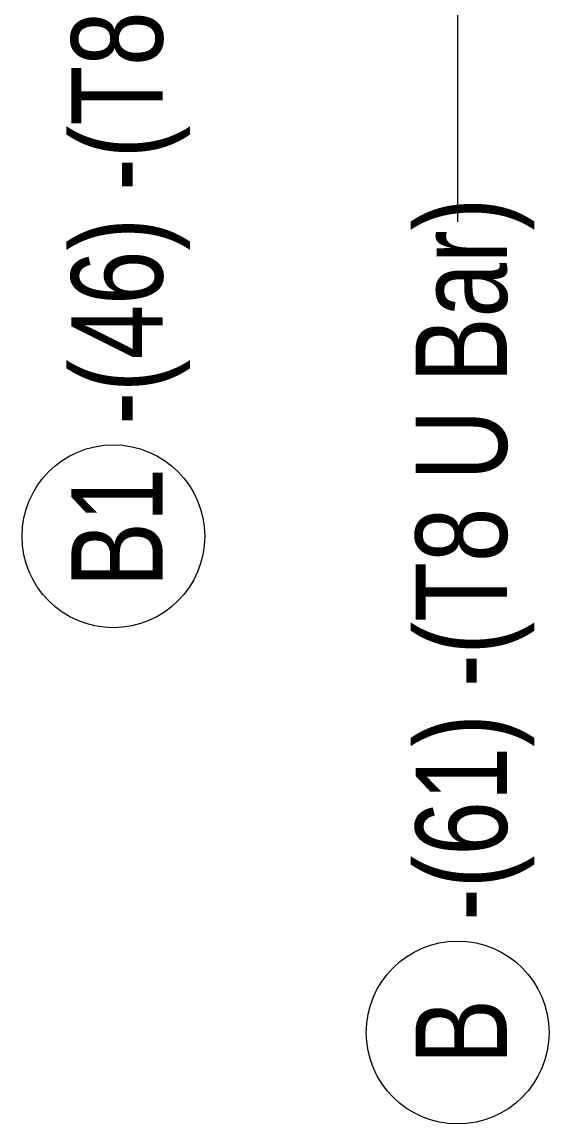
# Model space of a CAD drawing. Header units: millimetres. Extents: x -22025 to -1429, y -2879 to 29261.
# Drawn here: x -16606 to -15885, y -2879 to -1373 of the extents above; entities that cross this region are included whole.
import ezdxf

# ---------------------------------------------------------------- set-up
doc = ezdxf.new("R2010")
doc.units = ezdxf.units.MM
doc.layers.add('S-RBAR-IDEN', color=171, linetype='Continuous', lineweight=9)
doc.styles.add('Nirmala UI Semilight', font='NirmalaS.ttf', dxfattribs={"width": 0.8, "height": 125})

# ---------------------------------------------------------------- blocks, each defined once
blk = doc.blocks.new('M_Rebar Tag_rfa MARK - DOT 1_5-794230-Elevation Front Copy 1')
at = {"layer": 'S-RBAR-IDEN'}
blk.add_circle((-18576.6, -2117.4), 125, dxfattribs=at)

msp = doc.modelspace()

# ---------------------------------------------------------------- linework, layer by layer
at = {"layer": 'S-RBAR-IDEN'}
msp.add_line((-16009.9873, -1309.81014), (-16009.9873, -1645.9461), dxfattribs=at)

# ---------------------------------------------------------------- block references
at = {"layer": 'S-RBAR-IDEN', "rotation": 89.99999999999991}
for p in [(-18598.43574, 16500.9416), (-18127.3571, 15822.67874)]:
    msp.add_blockref('M_Rebar Tag_rfa MARK - DOT 1_5-794230-Elevation Front Copy 1', p, dxfattribs=at)

# ---------------------------------------------------------------- texts
at = {"layer": 'S-RBAR-IDEN', "char_height": 125, "attachment_point": 1, "rotation": 90, "style": 'Nirmala UI Semilight'}
for s, insert, width in [('-(46) -(T8)', (-16538.66831, -1922.88325), 734.34575), ('-(61) -(T8 U Bar)', (-16067.58967, -2601.1461), 1154.43), ('B1', (-16538.66831, -2145.60889), 160.3375), ('B', (-16067.58967, -2797.47175), 96.2025)]:
    msp.add_mtext(s, dxfattribs=dict(at, insert=insert, width=width))

doc.saveas('drawing.dxf')
